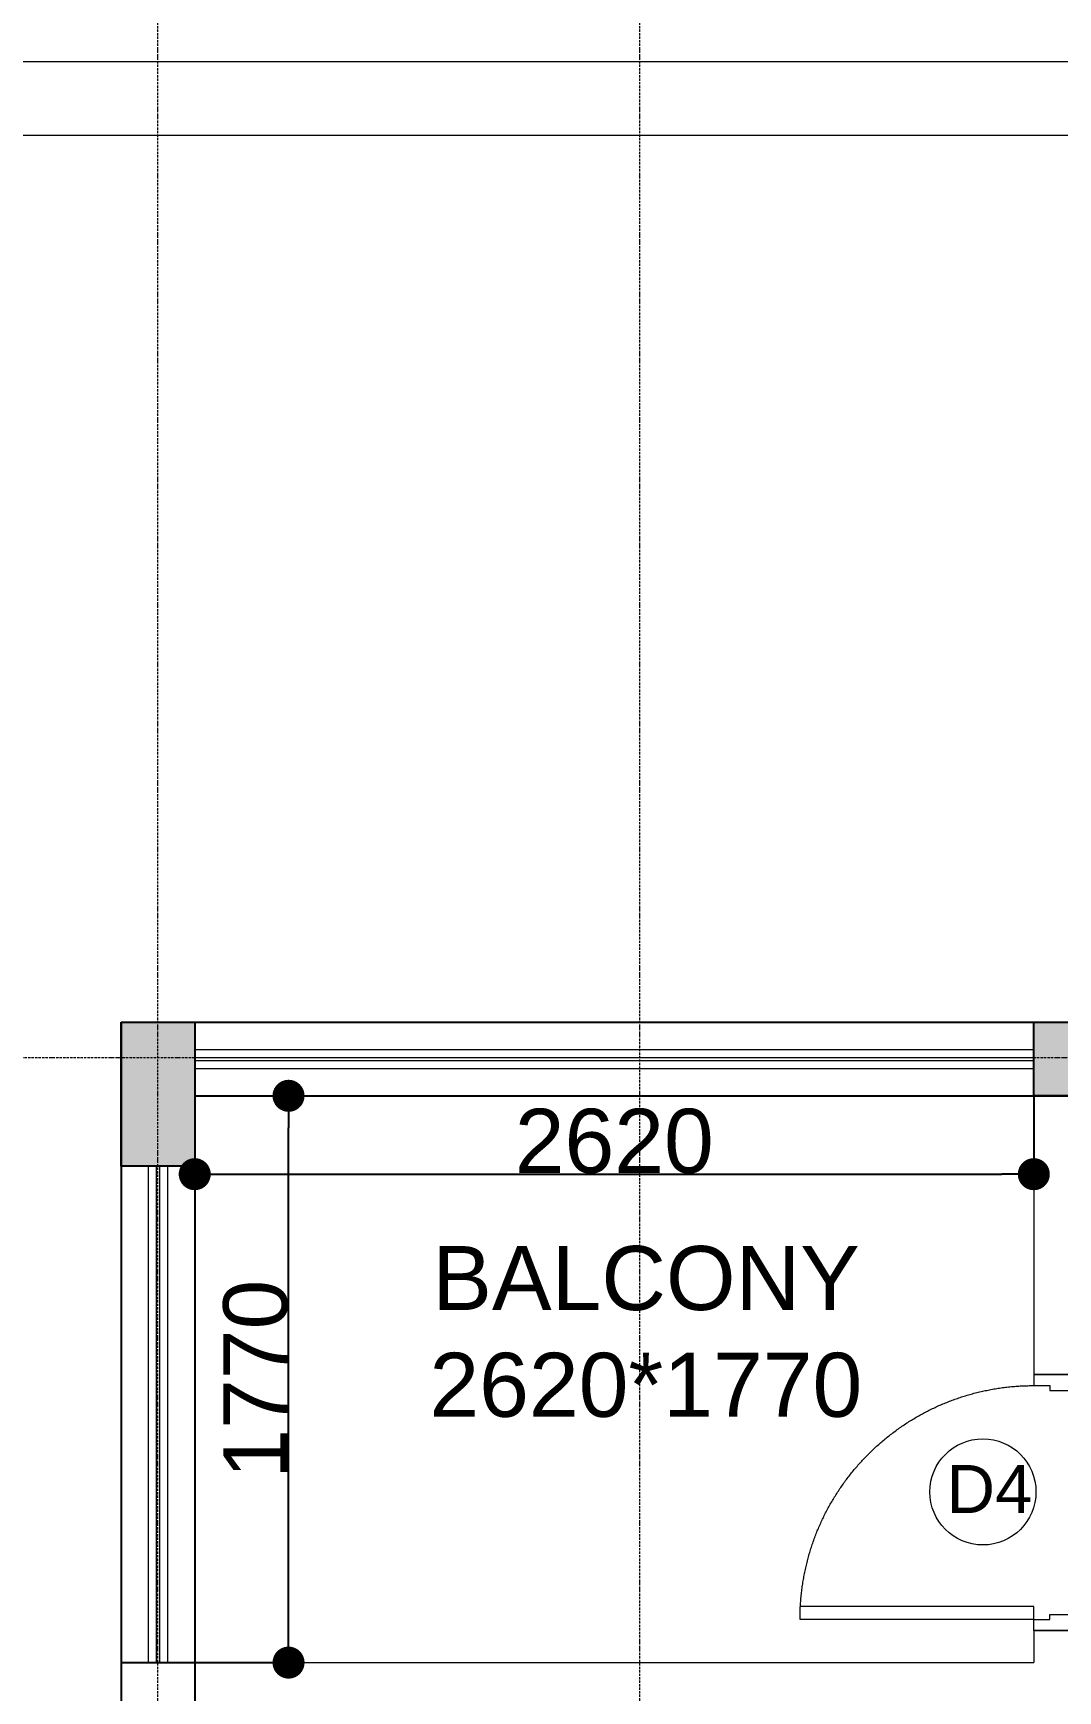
# Model space of a CAD drawing. Header units: millimetres. Extents: x -425671 to 598394, y -194194 to 343585.
# Drawn here: x 43834 to 47034, y 121538 to 126714 of the extents above; entities that cross this region are included whole.
import ezdxf

# ---------------------------------------------------------------- set-up
doc = ezdxf.new("R2010")
doc.units = ezdxf.units.MM
for name, pattern in [('ACAD_ISO10W100', [18, 12, -3, 0, -3]), ('DOT3', [0.06, 0, -0.06]), ('HIDDEN', [9.525, 6.35, -3.175])]:
    doc.linetypes.add(name, pattern=pattern)
for name, color, linetype, lineweight in [('150mm Wall', 250, 'Continuous', 13), ('230mm Wall', 250, 'Continuous', 25), ('Bathroom Door', 250, 'Continuous', 9), ('Centre line', 30, 'Continuous', 9), ('Column', 250, 'Continuous', 25), ('Glass', 4, 'Continuous', 5), ('Hidden', 250, 'Continuous', 5), ('Railing', 250, 'Continuous', 9), ('S-DIM', 30, 'Continuous', 13), ('TEXT', 30, 'DOT3', 9)]:
    doc.layers.add(name, color=color, linetype=linetype, lineweight=lineweight)
doc.layers.add('Slab', color=250, linetype='Continuous')
doc.styles.get("Standard").update_dxf_attribs({"font": 'arial.ttf'})
doc.dimstyles.new('ISO-25', dxfattribs={"dimtxt": 200, "dimasz": 180, "dimexe": 1.25, "dimexo": 0.625, "dimtad": 1, "dimtxsty": 'Standard', "dimblk": 'DOT', "dimcen": 2.5, "dimadec": 0, "dimazin": 0, "dimtfac": 1, "dimtmove": 0, "dimatfit": 3, "dimfxl": 0, "dimarcsym": 0})

# ---------------------------------------------------------------- blocks, each defined once
blk = doc.blocks.new('Door1')
at = {"layer": 'Bathroom Door'}
for p, q in [((1900.5856, 444.8857), (1899.8556, 444.8857)), ((1900.5856, 444.8457), (1899.8567, 444.8457))]:
    blk.add_line(p, q, dxfattribs=at)
for points in [[(1900.7356, 444.9207), (1900.5856, 444.9207), (1900.5856, 444.8857), (1900.6356, 444.8857), (1900.6356, 444.8707), (1900.7356, 444.8707), (1900.7356, 444.9207)], [(1900.5856, 444.8857), (1900.5856, 444.8457)], [(1900.7356, 444.1207), (1900.5856, 444.1207), (1900.5856, 444.1557), (1900.6356, 444.1557), (1900.6356, 444.1707), (1900.7356, 444.1707), (1900.7356, 444.1207)]]:
    blk.add_lwpolyline(points, dxfattribs=at)
at = {"layer": 'Bathroom Door', "linetype": 'HIDDEN', "ltscale": 20}
blk.add_arc((1900.5856, 444.8857), 0.73, 180, 270, dxfattribs=at)
blk = doc.blocks.new('_Dot')
at = {"color": 0, "linetype": 'ByBlock', "lineweight": -2}
blk.add_line((-0.5, 0), (-1, 0), dxfattribs=at)
at = {"color": 0, "linetype": 'ByBlock', "const_width": 0.5}
blk.add_lwpolyline([(-0.25, 0, 1), (0.25, 0, 1)], format="xyb", close=True, dxfattribs=at)
blk = doc.blocks.new('*D229')
at = {"layer": 'Defpoints', "color": 0, "transparency": 16777216}
for p in [(44339, 123396), (44631.9, 123396), (44339, 121626)]:
    blk.add_point(p, dxfattribs=at)
at = {"layer": 'S-DIM', "color": 0, "lineweight": -2, "transparency": 16777216}
for p, q in [((44339.7, 123396), (44633.2, 123396)), ((44631.9, 121726), (44631.9, 123296)), ((44339.7, 121626), (44633.2, 121626))]:
    blk.add_line(p, q, dxfattribs=at)
at = {"layer": 'S-DIM', "color": 0, "lineweight": -2, "transparency": 16777216, "xscale": 100, "yscale": 100, "zscale": 100}
for p, rotation in [((44631.9, 123396), 90), ((44631.9, 121626), 270)]:
    blk.add_blockref('_Dot', p, dxfattribs=dict(at, rotation=rotation))
at = {"layer": 'S-DIM', "color": 0, "transparency": 16777216, "insert": (44529.2, 122511), "char_height": 200, "attachment_point": 5, "rotation": 90}
blk.add_mtext('1770', dxfattribs=at)
blk = doc.blocks.new('*D230')
at = {"layer": 'Defpoints', "color": 0, "transparency": 16777216}
for p in [(44339, 123396), (46959, 123396), (46959, 123151.2)]:
    blk.add_point(p, dxfattribs=at)
at = {"layer": 'S-DIM', "color": 0, "lineweight": -2, "transparency": 16777216}
for p, q in [((44339, 123395.4), (44339, 123150)), ((46959, 123395.4), (46959, 123150)), ((44439, 123151.2), (46859, 123151.2))]:
    blk.add_line(p, q, dxfattribs=at)
at = {"layer": 'S-DIM', "color": 0, "lineweight": -2, "transparency": 16777216, "xscale": 100, "yscale": 100, "zscale": 100, "rotation": 180}
blk.add_blockref('_Dot', (44339, 123151.2), dxfattribs=at)
at = {"layer": 'S-DIM', "color": 0, "lineweight": -2, "transparency": 16777216, "xscale": 100, "yscale": 100, "zscale": 100}
blk.add_blockref('_Dot', (46959, 123151.2), dxfattribs=at)
at = {"layer": 'S-DIM', "color": 0, "transparency": 16777216, "insert": (45649, 123254), "char_height": 200, "attachment_point": 5}
blk.add_mtext('2620', dxfattribs=at)
blk = doc.blocks.new('d4')
at = {"layer": 'TEXT', "linetype": 'Continuous'}
blk.add_circle((543327.5, -501565.5), 165.7, dxfattribs=at)
at = {"layer": 'TEXT', "linetype": 'Continuous', "insert": (543213.9, -501481.4), "char_height": 150, "attachment_point": 1}
blk.add_mtext_dynamic_manual_height_columns('D4', width=1465.444, gutter_width=12.5, heights=[0], dxfattribs=at)

msp = doc.modelspace()

# ---------------------------------------------------------------- hatches: boundary and pattern name
at = {"layer": 'Column', "transparency": 33554687}
h = msp.add_hatch(color=256, dxfattribs=at)
h.dxf.hatch_style = 1
h.paths.add_polyline_path([(56469.03, 105535.995), (56699.03, 105535.995), (56699.03, 105985.995), (56469.03, 105985.995)])
h.paths.add_polyline_path([(50039.03, 105535.995), (50269.03, 105535.995), (50269.03, 105985.995), (50039.03, 105985.995)])
h.paths.add_polyline_path([(45614.03, 105535.995), (45844.03, 105535.995), (45844.03, 105985.995), (45614.03, 105985.995)])
h.paths.add_polyline_path([(45614.03, 111366.016), (45844.03, 111366.016), (45844.03, 111816.016), (45614.03, 111816.016)])
h.paths.add_polyline_path([(49819.03, 111586.016), (50269.03, 111586.016), (50269.03, 111816.016), (49819.03, 111816.016)])
h.paths.add_polyline_path([(56699.03, 111966.016), (56469.03, 111966.016), (56469.03, 111516.016), (56699.03, 111516.016)])
h.paths.add_polyline_path([(58199.03, 111586.016), (58429.03, 111586.016), (58429.03, 111816.016), (58199.03, 111816.016)])
h.paths.add_polyline_path([(58199.03, 114626.016), (58429.03, 114626.016), (58429.03, 114856.016), (58199.03, 114856.016)])
h.paths.add_polyline_path([(56699.03, 114626.016), (56699.03, 114856.016), (56249.03, 114856.016), (56249.03, 114626.016)])
h.paths.add_polyline_path([(53219.03, 114626.016), (53219.03, 114856.016), (52769.03, 114856.016), (52769.03, 114626.016)])
h.paths.add_polyline_path([(50269.03, 114626.016), (50269.03, 114856.016), (49819.03, 114856.016), (49819.03, 114626.016)])
h.paths.add_polyline_path([(46959.03, 114856.016), (46959.03, 114626.016), (47409.03, 114626.016), (47409.03, 114856.016)])
h.paths.add_polyline_path([(44109.03, 117696.016), (44339.03, 117696.016), (44339.03, 117926.016), (44109.03, 117926.016)])
h.paths.add_polyline_path([(47189.03, 117696.016), (47189.03, 117926.016), (46959.03, 117926.016), (46959.03, 117696.016)])
h.paths.add_polyline_path([(52999.03, 119626.016), (52999.03, 119856.016), (52549.03, 119856.016), (52549.03, 119626.016)])
h.paths.add_polyline_path([(56249.03, 119856.016), (56249.03, 119626.016), (56699.03, 119626.016), (56699.03, 119856.016)])
h.paths.add_polyline_path([(46959.03, 119626.016), (47189.03, 119626.016), (47189.03, 119856.016), (46959.03, 119856.016)])
h.paths.add_polyline_path([(44339.03, 119626.016), (44339.03, 119856.016), (44109.03, 119856.016), (44109.03, 119626.016)])
h.paths.add_polyline_path([(44109.03, 123176.016), (44339.03, 123176.016), (44339.03, 123626.016), (44109.03, 123626.016)])
h.paths.add_polyline_path([(47409.03, 123396.016), (47409.03, 123626.016), (46959.03, 123626.016), (46959.03, 123396.016)])
h.paths.add_polyline_path([(52999.03, 123396.016), (52999.03, 123626.016), (52549.03, 123626.016), (52549.03, 123396.016)])
h.paths.add_polyline_path([(56249.03, 123396.016), (56699.03, 123396.016), (56699.03, 123626.016), (56249.03, 123626.016)])

# ---------------------------------------------------------------- linework, layer by layer
at = {"layer": '150mm Wall'}
for p, q in [((46959.03, 123626.016), (46959.03, 122526.016)), ((46959.03, 122526.016), (47109.03, 122526.016)), ((46959.03, 121726.016), (47109.03, 121726.016)), ((46959.03, 121726.016), (46959.03, 121626.016)), ((44339.03, 121626.016), (46959.03, 121626.016))]:
    msp.add_line(p, q, dxfattribs=at)
at = {"layer": '230mm Wall'}
for p, q in [((46959.03, 123626.016), (52999.03, 123626.016)), ((46959.03, 123396.016), (52999.03, 123396.016)), ((44109.03, 121626.016), (44339.03, 121626.016)), ((44109.03, 121626.016), (44109.03, 117696.016)), ((44339.03, 121626.016), (44339.03, 117696.016))]:
    msp.add_line(p, q, dxfattribs=at)
at = {"layer": 'Centre line', "linetype": 'ACAD_ISO10W100', "ltscale": 0.6}
for p, q in [((44224.008, 97626.016), (44224.035, 129626.016)), ((45729.018, 97626.016), (45729.044, 129626.016)), ((37039.03, 123516.016), (63039.03, 123516.016))]:
    msp.add_line(p, q, dxfattribs=at)
at = {"layer": 'Column'}
for points in [[(44109.03, 123626.016), (44339.03, 123626.016), (44339.03, 123176.016), (44109.03, 123176.016)], [(46959.03, 123626.016), (47409.03, 123626.016), (47409.03, 123396.016), (46959.03, 123396.016)]]:
    msp.add_lwpolyline(points, close=True, dxfattribs=at)
at = {"layer": 'Glass'}
for p, q in [((44339.03, 123516.016), (46959.03, 123516.016)), ((44339.03, 123506.016), (46959.03, 123506.016)), ((44219.03, 123176.016), (44219.03, 121626.016)), ((44229.03, 123176.016), (44229.03, 121626.016))]:
    msp.add_line(p, q, dxfattribs=at)
at = {"layer": 'Hidden'}
for points in [[(40039.03, 104586.016), (40039.03, 126626.016), (60039.03, 126626.016), (60039.03, 100626.016), (40039.03, 100626.016), (40039.03, 101086.016)], [(40269.03, 104586.016), (40269.03, 126396.016), (59809.03, 126396.016), (59809.03, 100856.016), (40269.03, 100856.016), (40269.03, 101086.016)]]:
    msp.add_lwpolyline(points, dxfattribs=at)
at = {"layer": 'Railing'}
for p, q in [((44339.03, 123541.016), (46959.03, 123541.016)), ((44339.03, 123481.016), (46959.03, 123481.016)), ((44194.03, 123176.016), (44194.03, 121626.016)), ((44254.03, 123176.016), (44254.03, 121626.016))]:
    msp.add_line(p, q, dxfattribs=at)
at = {"layer": 'Slab'}
for p, q in [((44109.03, 123626.016), (46959.03, 123626.016)), ((44109.03, 123626.016), (44109.03, 121626.016)), ((44339.03, 123626.016), (44339.03, 121626.016)), ((44339.03, 123396.016), (46959.03, 123396.016))]:
    msp.add_line(p, q, dxfattribs=at)

# ---------------------------------------------------------------- block references
at = {"layer": 'Bathroom Door', "xscale": -1000, "yscale": 1000, "zscale": 1000, "rotation": 180}
msp.add_blockref('Door1', (-1853626.611, 566646.746), dxfattribs=at)
at = {"layer": 'TEXT', "linetype": 'Continuous'}
msp.add_blockref('d4', (-496527.408, 623724.587), dxfattribs=at)

# ---------------------------------------------------------------- texts
at = {"layer": 'TEXT', "linetype": 'Continuous', "insert": (43966.356, 122926.963), "char_height": 200, "attachment_point": 1}
msp.add_mtext_dynamic_manual_height_columns('\\pi1114.20942;BALCONY\\P\\pi1105.40996;2620*1770', width=3541.10642, gutter_width=0, heights=[1539.463], dxfattribs=at)

# ---------------------------------------------------------------- dimensions: what is measured, and where the dimension line sits
at = {"layer": 'S-DIM'}
dim = msp.add_linear_dim(base=(44631.928, 123396.016), p1=(44339.03, 121626.016), p2=(44339.03, 123396.016), angle=90, dimstyle='ISO-25', override={"dimasz": 100}, dxfattribs=at)
dim.commit()
dim.dimension.update_dxf_attribs({"geometry": '*D229', "text_midpoint": (44529.188, 122511.016)})
dim = msp.add_linear_dim(base=(46959.03, 123151.238), p1=(44339.03, 123396.016), p2=(46959.03, 123396.016), dimstyle='ISO-25', override={"dimasz": 100}, dxfattribs=at)
dim.commit()
dim.dimension.update_dxf_attribs({"geometry": '*D230', "text_midpoint": (45649.03, 123253.977)})

doc.saveas('drawing.dxf')
